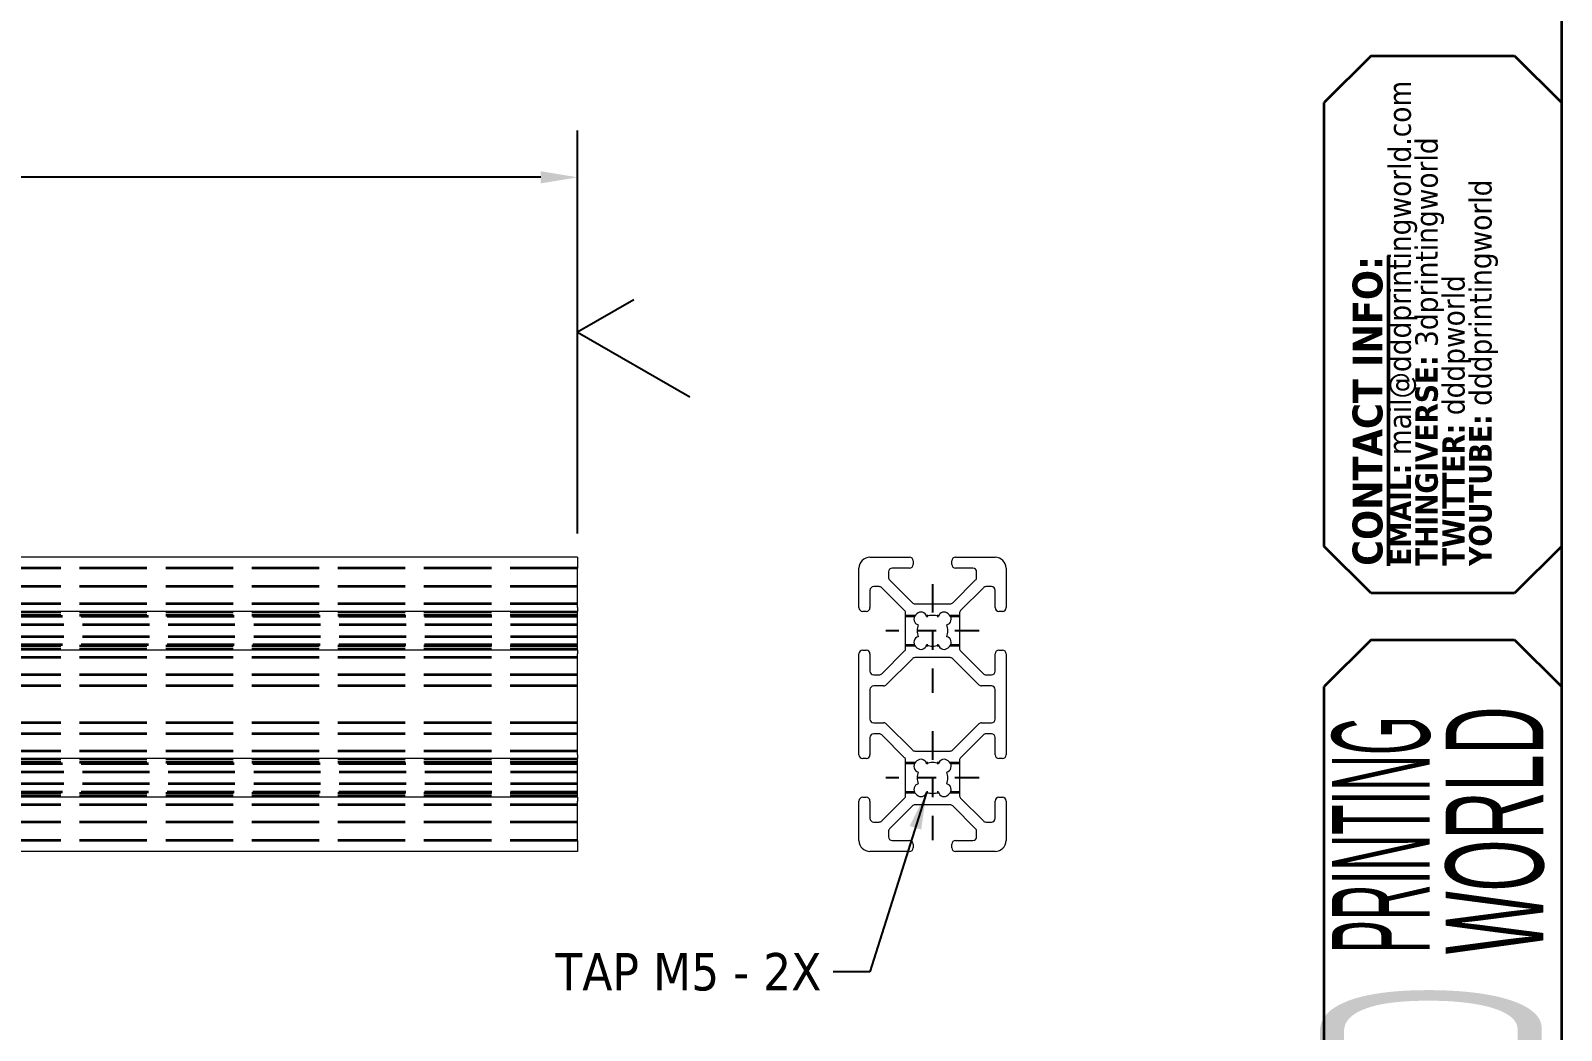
# Model space of a CAD drawing. Header units: inches. Extents: x 1 to 33.8, y 0.5 to 21.5.
# Drawn here: x 25.56 to 33.75, y 10.03 to 15.38 of the extents above; entities that cross this region are included whole.
import ezdxf

# ---------------------------------------------------------------- set-up
doc = ezdxf.new("R2010")
doc.units = ezdxf.units.IN
doc.header["$LTSCALE"] = 2
doc.header["$MEASUREMENT"] = 0
doc.linetypes.add('CHAIN', pattern=[0.7087, 0.4724, -0.0591, 0.1181, -0.0591])
doc.linetypes.add('DASHED', pattern=[0.2067, 0.1654, -0.0413])
doc.layers.get('0').update_dxf_attribs({"lineweight": 25})
for name, color, linetype, lineweight in [('Center Mark (ANSI)', 7, 'Continuous', 25), ('Dimension (ANSI)', 7, 'Continuous', 25), ('Symbol (ANSI)', 7, 'Continuous', 25), ('TITLE', 7, 'Continuous', 35), ('Title (ANSI)', 7, 'Continuous', 50), ('Visible (ANSI)', 7, 'Continuous', 18)]:
    doc.layers.add(name, color=color, linetype=linetype, lineweight=lineweight)
doc.layers.add('Hidden (ANSI)', color=9, linetype='DASHED', lineweight=35, true_color=0x808080)
doc.styles.add('Note Text (ANSI)', font='tahoma.ttf')
doc.styles.add('Text Style133', font='tahoma.ttf', dxfattribs={"width": 0.9})
doc.styles.add('Text Style260', font='tahomabd.ttf', dxfattribs={"width": 0.9})
doc.styles.add('Text Style71', font='tahoma.ttf')
doc.dimstyles.new('Default (ANSI)$7', dxfattribs={"dimscale": 2, "dimtxt": 0.1, "dimasz": 0.098425, "dimexe": 0.125, "dimexo": 0.0625, "dimgap": 0.031496, "dimtad": 0, "dimtih": 1, "dimtoh": 1, "dimdec": 3, "dimrnd": 1e-08, "dimzin": 4, "dimdsep": 46, "dimtxsty": 'Note Text (ANSI)', "dimblk": 'CLOSED', "dimcen": 0.09, "dimdle": 0.393701, "dimclrd": 256, "dimclre": 256, "dimclrt": 256, "dimadec": 0, "dimazin": 1, "dimtfac": 1.2, "dimtofl": 0, "dimtmove": 0, "dimatfit": 3, "dimfxl": 0, "dimtolj": 1, "dimtzin": 4, "dimlwd": -1, "dimlwe": -1, "dimarcsym": 0})
doc.dimstyles.new('Default - mm [in] (ANSI)', dxfattribs={"dimscale": 2, "dimtxt": 0.1, "dimasz": 0.098425, "dimexe": 0.125, "dimexo": 0.063, "dimgap": 0.031496, "dimtad": 0, "dimtoh": 1, "dimlfac": 25.4, "dimrnd": 1e-08, "dimzin": 4, "dimdsep": 46, "dimtxsty": 'Note Text (ANSI)', "dimcen": 0.09, "dimdle": 0.393701, "dimclrd": 256, "dimclre": 256, "dimclrt": 256, "dimadec": 1, "dimazin": 1, "dimtfac": 1.2, "dimtofl": 0, "dimtmove": 0, "dimatfit": 3, "dimfxl": 0, "dimtolj": 1, "dimtzin": 4, "dimlwd": -1, "dimlwe": -1, "dimarcsym": 0})

# ---------------------------------------------------------------- blocks, each defined once
blk = doc.blocks.new('Borders B-Size')
at = {"layer": 'TITLE'}
blk.add_line((16.875, 10.625), (16.875, 0.375), dxfattribs=at)
blk = doc.blocks.new('Title Blocks 3DPW')
at = {"layer": 'TITLE'}
for p, q in [((16.1206, 7.6569), (15.9956, 7.5319)), ((16.1206, 7.6569), (16.5046, 7.6569)), ((16.5046, 7.6569), (16.6296, 7.5319)), ((15.9956, 6.3449), (15.9956, 7.5319)), ((16.1206, 6.2199), (15.9956, 6.3449)), ((16.6296, 6.3449), (16.5046, 6.2199)), ((16.5046, 6.2199), (16.1206, 6.2199)), ((16.1206, 6.0949), (15.9956, 5.9699)), ((16.1206, 6.0949), (16.5046, 6.0949)), ((16.5046, 6.0949), (16.6296, 5.9699)), ((15.9956, 3.974), (15.9956, 5.9699))]:
    blk.add_line(p, q, dxfattribs=at)
at = {"layer": 'TITLE', "color": 7, "style": 'Text Style133', "width": 0.9}
blk.add_attdef('PART_NUMBER_001', (16.5669, 3.0733), '', height=0.1, rotation=90, dxfattribs=at)
at = {"layer": 'TITLE', "color": 7, "style": 'Text Style71'}
blk.add_attdef('DESCRIPTION_001', (16.595, 0.3843), '', height=0.14, rotation=90, dxfattribs=at)
at = {"layer": 'Title (ANSI)', "insert": (16.0711, 6.2929), "char_height": 0.1, "width": 2.944852, "attachment_point": 1, "rotation": 90, "line_spacing_factor": 0.719413, "style": 'Note Text (ANSI)'}
blk.add_mtext('{\\fTahoma|b1|i0|c0|p34;\\H0.8x;\\LCONTACT INFO:\\H1.25x;\\P\\H0.6x;\\lEMAIL:\\fTahoma|b0|i0|c0|p34; mail@dddprintingworld.com\\H1.4679x; \\H0.68124x;\\P\\fTahoma|b1|i0|c0|p34;THINGIVERSE:\\fTahoma|b0|i0|c0|p34; 3dprintingworld\\fTahoma|b1|i0|c0|p34;\\H1.27973x;\\L \\H1.30236x;\\P\\H0.6x;\\lTWITTER:\\fTahoma|b0|i0|c0|p34; dddpworld\\H1.27205x; \\H0.78613x;\\P\\fTahoma|b1|i0|c0|p34;YOUTUBE:\\fTahoma|b0|i0|c0|p34; dddprintingworld\\H1.27174x; }', dxfattribs=at)
at = {"layer": 'Title (ANSI)', "color": 156, "true_color": 0x07467a, "attachment_point": 1, "rotation": 90, "style": 'Note Text (ANSI)'}
for s, insert, char_height, width in [('\\fRavie|b0|i0;\\W0.51;\\H0.2610;WORLD', (16.3203, 5.2541), 0.261, 2.760656), ('\\fRavie|b0|i0;\\W0.38;\\H0.2610;PRINTING', (16.0164, 5.2566), 0.261, 3.840913), ('\\fRavie|b0|i0;\\W0.38;\\H0.5930;3D', (15.9838, 4.7871), 0.593, 3.143674)]:
    blk.add_mtext(s, dxfattribs=dict(at, insert=insert, char_height=char_height, width=width))
at = {"layer": 'Title (ANSI)', "color": 7, "style": 'Text Style260', "width": 0.9}
blk.add_attdef('CUSTOMER_001', (16.2392, 0.3972), '', height=0.17, rotation=90, dxfattribs=at)
blk = doc.blocks.new('*D16')
at = {"layer": 'Defpoints', "color": 0, "transparency": 16777216}
for p in [(8.212, 14.5912), (8.212, 12.559), (28.4876, 12.559)]:
    blk.add_point(p, dxfattribs=at)
at = {"layer": 'Dimension (ANSI)', "transparency": 16777216}
for p, q in [((8.212, 12.685), (8.212, 14.8412)), ((28.4876, 12.685), (28.4876, 14.8412)), ((8.4088, 14.5912), (16.197, 14.5912)), ((28.2907, 14.5912), (20.5025, 14.5912))]:
    blk.add_line(p, q, dxfattribs=at)
for points in [[(8.4088, 14.624), (8.4088, 14.5584), (8.212, 14.5912)], [(28.2907, 14.624), (28.2907, 14.5584), (28.4876, 14.5912)]]:
    blk.add_solid(points, dxfattribs=at)
at = {"layer": 'Dimension (ANSI)', "transparency": 16777216, "insert": (16.26, 14.7482), "char_height": 0.2, "attachment_point": 1, "style": 'Note Text (ANSI)'}
blk.add_mtext('\\A1;515.000{\\H0.24;±.200} {\\o\\l\\H0.24;[}20.276 in{\\H0.24;±.0 in}{\\o\\l\\H0.24;]}', dxfattribs=at)
blk = doc.blocks.new('Surface Texture Identifier12')
at = {"layer": 'Symbol (ANSI)'}
for p, q in [((14.3942, 6.9682), (14.2442, 6.8816)), ((14.2442, 6.8816), (14.5442, 6.7084))]:
    blk.add_line(p, q, dxfattribs=at)
blk = doc.blocks.new('_Closed')
at = {"color": 0, "linetype": 'ByBlock', "lineweight": -2}
for p, q in [((-1, 0.167), (0, 0)), ((-1, 0.167), (-1, -0.167)), ((0, 0), (-1, -0.167)), ((0, 0), (-1, 0))]:
    blk.add_line(p, q, dxfattribs=at)

msp = doc.modelspace()

# ---------------------------------------------------------------- linework, layer by layer
at = {"layer": 'Center Mark (ANSI)', "linetype": 'CHAIN', "ltscale": 0.161697}
for p, q in [((30.386527, 12.415321), (30.386527, 11.832821)), ((30.386527, 11.62792), (30.386527, 11.04542))]:
    msp.add_line(p, q, dxfattribs=at)
at = {"layer": 'Center Mark (ANSI)', "linetype": 'CHAIN', "ltscale": 0.138781}
for p, q in [((30.636527, 12.165321), (30.136527, 12.165321)), ((30.636527, 11.37792), (30.136527, 11.37792))]:
    msp.add_line(p, q, dxfattribs=at)
at = {"layer": 'Hidden (ANSI)', "ltscale": 1.08991}
for p, q in [((28.487571, 12.499967), (8.21198, 12.499967)), ((28.487571, 12.401345), (8.21198, 12.401345)), ((28.487571, 12.309219), (8.21198, 12.309219)), ((28.487571, 12.265125), (8.21198, 12.265125)), ((28.487571, 12.247821), (8.21198, 12.247821)), ((28.487571, 12.082821), (8.21198, 12.082821)), ((28.487571, 12.065518), (8.21198, 12.065518)), ((28.487571, 12.021424), (8.21198, 12.021424)), ((28.487571, 11.929298), (8.21198, 11.929298)), ((28.487571, 11.870243), (8.21198, 11.870243)), ((28.487571, 11.672999), (8.21198, 11.672999)), ((28.487571, 11.613944), (8.21198, 11.613944)), ((28.487571, 11.521818), (8.21198, 11.521818)), ((28.487571, 11.477724), (8.21198, 11.477724)), ((28.487571, 11.46042), (8.21198, 11.46042)), ((28.487571, 11.29542), (8.21198, 11.29542)), ((28.487571, 11.278116), (8.21198, 11.278116)), ((28.487571, 11.234022), (8.21198, 11.234022)), ((28.487571, 11.141896), (8.21198, 11.141896)), ((28.487571, 11.043274), (8.21198, 11.043274))]:
    msp.add_line(p, q, dxfattribs=at)
at = {"layer": 'Hidden (ANSI)', "ltscale": 1.085396}
for p, q in [((28.487571, 12.241508), (10.98817, 12.241508)), ((28.487571, 12.089135), (10.98817, 12.089135)), ((28.487571, 11.454106), (10.98817, 11.454106)), ((28.487571, 11.301734), (10.98817, 11.301734))]:
    msp.add_line(p, q, dxfattribs=at)
at = {"layer": 'Hidden (ANSI)', "ltscale": 0.046726}
for p, q in [((30.291798, 12.244062), (30.242629, 12.244062)), ((30.530424, 12.244062), (30.481256, 12.244062)), ((30.291798, 12.086581), (30.242629, 12.086581)), ((30.530424, 12.086581), (30.481256, 12.086581)), ((30.291798, 11.45666), (30.242629, 11.45666)), ((30.530424, 11.45666), (30.481256, 11.45666)), ((30.291798, 11.29918), (30.242629, 11.29918)), ((30.530424, 11.29918), (30.481256, 11.29918))]:
    msp.add_line(p, q, dxfattribs=at)
at = {"layer": 'Hidden (ANSI)', "ltscale": 0.007303}
for p, q in [((30.361905, 12.244062), (30.354131, 12.244062)), ((30.418922, 12.244062), (30.411149, 12.244062)), ((30.361905, 12.086581), (30.354131, 12.086581)), ((30.418922, 12.086581), (30.411149, 12.086581)), ((30.361905, 11.45666), (30.354131, 11.45666)), ((30.418922, 11.45666), (30.411149, 11.45666)), ((30.361905, 11.29918), (30.354131, 11.29918)), ((30.418922, 11.29918), (30.411149, 11.29918))]:
    msp.add_line(p, q, dxfattribs=at)
at = {"layer": 'Hidden (ANSI)', "ltscale": 1.082157}
for p, q in [((28.487571, 12.196974), (11.040377, 12.196974)), ((28.487571, 12.133669), (11.040377, 12.133669)), ((28.487571, 11.409573), (11.040377, 11.409573)), ((28.487571, 11.346267), (11.040377, 11.346267))]:
    msp.add_line(p, q, dxfattribs=at)
at = {"layer": 'Visible (ANSI)'}
for p, q in [((28.487571, 12.559022), (8.21198, 12.559022)), ((28.487571, 12.559022), (28.487571, 12.499967)), ((30.051881, 12.559022), (30.262983, 12.559022)), ((30.282983, 12.539022), (30.282983, 12.519967)), ((30.49007, 12.519967), (30.49007, 12.539022)), ((30.51007, 12.559022), (30.721172, 12.559022)), ((28.487571, 12.288865), (28.487571, 12.499967)), ((29.992826, 12.288865), (29.992826, 12.499967)), ((30.150503, 12.479967), (30.150503, 12.451388)), ((30.262983, 12.499967), (30.170503, 12.499967)), ((30.60255, 12.499967), (30.51007, 12.499967)), ((30.62255, 12.451388), (30.62255, 12.479967)), ((30.780227, 12.499967), (30.780227, 12.288865)), ((30.051881, 12.381345), (30.051881, 12.288865)), ((30.10046, 12.401345), (30.071881, 12.401345)), ((30.236771, 12.273319), (30.114603, 12.395487)), ((30.156361, 12.437245), (30.278529, 12.315077)), ((30.494524, 12.315077), (30.616692, 12.437245)), ((30.658451, 12.395487), (30.536282, 12.273319)), ((30.701172, 12.401345), (30.672593, 12.401345)), ((30.721172, 12.288865), (30.721172, 12.381345)), ((28.487571, 12.288865), (28.487571, 12.268865)), ((30.292672, 12.309219), (30.480382, 12.309219)), ((28.487571, 12.268865), (8.21198, 12.268865)), ((28.487571, 12.259177), (28.487571, 12.268865)), ((28.487571, 12.071466), (28.487571, 12.259177)), ((30.031881, 12.268865), (30.012826, 12.268865)), ((30.242629, 12.071466), (30.242629, 12.259177)), ((30.302869, 12.25605), (30.295798, 12.248979)), ((30.477255, 12.248979), (30.470184, 12.25605)), ((30.530424, 12.259177), (30.530424, 12.071466)), ((30.760227, 12.268865), (30.741172, 12.268865)), ((28.487571, 12.061778), (8.21198, 12.061778)), ((28.487571, 12.061778), (28.487571, 12.071466)), ((28.487571, 12.061778), (28.487571, 12.041778)), ((28.487571, 11.501463), (28.487571, 12.041778)), ((29.992826, 11.501463), (29.992826, 12.041778)), ((30.012826, 12.061778), (30.031881, 12.061778)), ((30.051881, 12.041778), (30.051881, 11.949298)), ((30.114603, 11.935156), (30.236771, 12.057324)), ((30.295798, 12.081664), (30.302869, 12.074593)), ((30.470184, 12.074593), (30.477255, 12.081664)), ((30.536282, 12.057324), (30.658451, 11.935156)), ((30.721172, 11.949298), (30.721172, 12.041778)), ((30.741172, 12.061778), (30.760227, 12.061778)), ((30.780227, 12.041778), (30.780227, 11.501463)), ((30.278529, 12.015566), (30.139064, 11.876101)), ((30.480382, 12.021424), (30.292672, 12.021424)), ((30.633989, 11.876101), (30.494524, 12.015566)), ((30.071881, 11.929298), (30.10046, 11.929298)), ((30.672593, 11.929298), (30.701172, 11.929298)), ((30.051881, 11.850243), (30.051881, 11.692999)), ((30.124922, 11.870243), (30.071881, 11.870243)), ((30.701172, 11.870243), (30.648131, 11.870243)), ((30.721172, 11.692999), (30.721172, 11.850243)), ((30.071881, 11.672999), (30.124922, 11.672999)), ((30.139064, 11.667141), (30.278529, 11.527675)), ((30.494524, 11.527675), (30.633989, 11.667141)), ((30.648131, 11.672999), (30.701172, 11.672999)), ((30.051881, 11.593944), (30.051881, 11.501463)), ((30.10046, 11.613944), (30.071881, 11.613944)), ((30.236771, 11.485917), (30.114603, 11.608086)), ((30.658451, 11.608086), (30.536282, 11.485917)), ((30.701172, 11.613944), (30.672593, 11.613944)), ((30.721172, 11.501463), (30.721172, 11.593944)), ((28.487571, 11.481463), (8.21198, 11.481463)), ((28.487571, 11.501463), (28.487571, 11.481463)), ((28.487571, 11.471775), (28.487571, 11.481463)), ((28.487571, 11.284065), (28.487571, 11.471775)), ((30.031881, 11.481463), (30.012826, 11.481463)), ((30.242629, 11.284065), (30.242629, 11.471775)), ((30.292672, 11.521818), (30.480382, 11.521818)), ((30.302869, 11.468648), (30.295798, 11.461577)), ((30.477255, 11.461577), (30.470184, 11.468648)), ((30.530424, 11.471775), (30.530424, 11.284065)), ((30.760227, 11.481463), (30.741172, 11.481463)), ((28.487571, 11.274377), (8.21198, 11.274377)), ((28.487571, 11.274377), (28.487571, 11.284065)), ((28.487571, 11.274377), (28.487571, 11.254377)), ((28.487571, 11.043274), (28.487571, 11.254377)), ((29.992826, 11.043274), (29.992826, 11.254377)), ((30.012826, 11.274377), (30.031881, 11.274377)), ((30.051881, 11.254377), (30.051881, 11.161896)), ((30.114603, 11.147754), (30.236771, 11.269923)), ((30.278529, 11.228164), (30.156361, 11.105996)), ((30.480382, 11.234022), (30.292672, 11.234022)), ((30.295798, 11.294262), (30.302869, 11.287191)), ((30.470184, 11.287191), (30.477255, 11.294262)), ((30.616692, 11.105996), (30.494524, 11.228164)), ((30.536282, 11.269923), (30.658451, 11.147754)), ((30.721172, 11.161896), (30.721172, 11.254377)), ((30.741172, 11.274377), (30.760227, 11.274377)), ((30.780227, 11.254377), (30.780227, 11.043274)), ((30.071881, 11.141896), (30.10046, 11.141896)), ((30.672593, 11.141896), (30.701172, 11.141896)), ((30.150503, 11.091854), (30.150503, 11.063274)), ((30.62255, 11.063274), (30.62255, 11.091854)), ((28.487571, 10.984219), (8.21198, 10.984219)), ((28.487571, 11.043274), (28.487571, 10.984219)), ((30.262983, 10.984219), (30.051881, 10.984219)), ((30.170503, 11.043274), (30.262983, 11.043274)), ((30.282983, 11.023274), (30.282983, 11.004219)), ((30.49007, 11.004219), (30.49007, 11.023274)), ((30.51007, 11.043274), (30.60255, 11.043274)), ((30.721172, 10.984219), (30.51007, 10.984219))]:
    msp.add_line(p, q, dxfattribs=at)
for centre, radius, start, end in [((30.051881, 12.499967), 0.059055, 90, 180), ((30.262983, 12.539022), 0.02, 0, 90), ((30.51007, 12.539022), 0.02, 90, 180), ((30.721172, 12.499967), 0.059055, 0, 90), ((30.170503, 12.479967), 0.02, 90, 180), ((30.170503, 12.451388), 0.02, 180, 225), ((30.262983, 12.519967), 0.02, 270, 0), ((30.51007, 12.519967), 0.02, 180, 270), ((30.60255, 12.479967), 0.02, 0, 90), ((30.60255, 12.451388), 0.02, 315, 0), ((30.071881, 12.381345), 0.02, 90, 180), ((30.10046, 12.381345), 0.02, 45, 90), ((30.672593, 12.381345), 0.02, 90, 135), ((30.701172, 12.381345), 0.02, 0, 90), ((30.012826, 12.288865), 0.02, 180, 270), ((30.031881, 12.288865), 0.02, 270, 0), ((30.292672, 12.329219), 0.02, 225, 270), ((30.480382, 12.329219), 0.02, 270, 315), ((30.741172, 12.288865), 0.02, 180, 270), ((30.760227, 12.288865), 0.02, 270, 0), ((30.222629, 12.259177), 0.02, 0, 45), ((30.317707, 12.22707), 0.030984, 135, 256.2453695), ((30.324778, 12.234141), 0.030984, 13.7546305, 135), ((30.386527, 12.165321), 0.0825, 67.4389145, 112.5610855), ((30.448275, 12.234141), 0.030984, 45, 166.2453695), ((30.455346, 12.22707), 0.030984, 283.7546305, 45), ((30.550424, 12.259177), 0.02, 135, 180), ((30.317707, 12.103573), 0.030984, 103.7546305, 225), ((30.386527, 12.165321), 0.0825, 157.4389145, 202.5610855), ((30.386527, 12.165321), 0.0825, 337.4389145, 22.5610855), ((30.455346, 12.103573), 0.030984, 315, 76.2453695), ((30.012826, 12.041778), 0.02, 90, 180), ((30.031881, 12.041778), 0.02, 0, 90), ((30.222629, 12.071466), 0.02, 315, 0), ((30.324778, 12.096502), 0.030984, 225, 346.2453695), ((30.386527, 12.165321), 0.0825, 247.4389145, 292.5610855), ((30.448275, 12.096502), 0.030984, 193.7546305, 315), ((30.550424, 12.071466), 0.02, 180, 225), ((30.741172, 12.041778), 0.02, 90, 180), ((30.760227, 12.041778), 0.02, 0, 90), ((30.292672, 12.001424), 0.02, 90, 135), ((30.480382, 12.001424), 0.02, 45, 90), ((30.071881, 11.949298), 0.02, 180, 270), ((30.10046, 11.949298), 0.02, 270, 315), ((30.124922, 11.890243), 0.02, 270, 315), ((30.648131, 11.890243), 0.02, 225, 270), ((30.672593, 11.949298), 0.02, 225, 270), ((30.701172, 11.949298), 0.02, 270, 0), ((30.071881, 11.850243), 0.02, 90, 180), ((30.701172, 11.850243), 0.02, 0, 90), ((30.071881, 11.692999), 0.02, 180, 270), ((30.124922, 11.652999), 0.02, 45, 90), ((30.648131, 11.652999), 0.02, 90, 135), ((30.701172, 11.692999), 0.02, 270, 0), ((30.071881, 11.593944), 0.02, 90, 180), ((30.10046, 11.593944), 0.02, 45, 90), ((30.672593, 11.593944), 0.02, 90, 135), ((30.701172, 11.593944), 0.02, 0, 90), ((30.012826, 11.501463), 0.02, 180, 270), ((30.031881, 11.501463), 0.02, 270, 0), ((30.222629, 11.471775), 0.02, 0, 45), ((30.292672, 11.541818), 0.02, 225, 270), ((30.324778, 11.446739), 0.030984, 13.7546305, 135), ((30.448275, 11.446739), 0.030984, 45, 166.2453695), ((30.480382, 11.541818), 0.02, 270, 315), ((30.550424, 11.471775), 0.02, 135, 180), ((30.741172, 11.501463), 0.02, 180, 270), ((30.760227, 11.501463), 0.02, 270, 0), ((30.317707, 11.439668), 0.030984, 135, 256.2453695), ((30.386527, 11.37792), 0.0825, 157.4389145, 202.5610855), ((30.386527, 11.37792), 0.0825, 67.4389145, 112.5610855), ((30.455346, 11.439668), 0.030984, 283.7546305, 45), ((30.386527, 11.37792), 0.0825, 337.4389145, 22.5610855), ((30.317707, 11.316172), 0.030984, 103.7546305, 225), ((30.324778, 11.3091), 0.030984, 225, 346.2453695), ((30.386527, 11.37792), 0.0825, 247.4389145, 292.5610855), ((30.448275, 11.3091), 0.030984, 193.7546305, 315), ((30.455346, 11.316172), 0.030984, 315, 76.2453695), ((30.012826, 11.254377), 0.02, 90, 180), ((30.031881, 11.254377), 0.02, 0, 90), ((30.222629, 11.284065), 0.02, 315, 0), ((30.292672, 11.214022), 0.02, 90, 135), ((30.480382, 11.214022), 0.02, 45, 90), ((30.550424, 11.284065), 0.02, 180, 225), ((30.741172, 11.254377), 0.02, 90, 180), ((30.760227, 11.254377), 0.02, 0, 90), ((30.071881, 11.161896), 0.02, 180, 270), ((30.10046, 11.161896), 0.02, 270, 315), ((30.672593, 11.161896), 0.02, 225, 270), ((30.701172, 11.161896), 0.02, 270, 0), ((30.170503, 11.091854), 0.02, 135, 180), ((30.170503, 11.063274), 0.02, 180, 270), ((30.60255, 11.063274), 0.02, 270, 0), ((30.60255, 11.091854), 0.02, 0, 45), ((30.051881, 11.043274), 0.059055, 180, 270), ((30.262983, 11.023274), 0.02, 0, 90), ((30.262983, 11.004219), 0.02, 270, 0), ((30.51007, 11.023274), 0.02, 90, 180), ((30.51007, 11.004219), 0.02, 180, 270), ((30.721172, 11.043274), 0.059055, 270, 0)]:
    msp.add_arc(centre, radius, start, end, dxfattribs=at)

# ---------------------------------------------------------------- block references
at = {"xscale": 2, "yscale": 2, "zscale": 2}
for name, p in [('Borders B-Size', (0, 0)), ('Title Blocks 3DPW', (0.490799, -0.073018))]:
    msp.add_blockref(name, p, dxfattribs=at)
at = {"layer": 'Symbol (ANSI)', "xscale": 2, "yscale": 2, "zscale": 2}
msp.add_blockref('Surface Texture Identifier12', (0, 0), dxfattribs=at)

# ---------------------------------------------------------------- texts
at = {"layer": 'Symbol (ANSI)', "insert": (29.792167, 10.441263), "char_height": 0.20000001, "width": 1.5066451, "attachment_point": 3, "style": 'Note Text (ANSI)'}
msp.add_mtext('\\fTahoma|b0|i0;TAP M5 - 2X', dxfattribs=at)

# ---------------------------------------------------------------- dimensions: what is measured, and where the dimension line sits
at = {"layer": 'Dimension (ANSI)'}
dim = msp.add_linear_dim(base=(8.21198, 14.591183), p1=(28.487571, 12.559022), p2=(8.21198, 12.559022), angle=180, dimstyle='Default - mm [in] (ANSI)', override={"dimgap": 0.031496, "dimtoh": 0, "dimdec": 3, "dimlfac": 25.4, "dimtol": 1, "dimlim": 0, "dimtp": 0.2, "dimtm": 0.2, "dimtdec": 3, "dimatfit": 1}, dxfattribs=at)
dim.commit()
dim.dimension.update_dxf_attribs({"geometry": '*D16', "text_midpoint": (18.349775, 14.591183), "dimtype": 160})

# ---------------------------------------------------------------- leaders
at = {"layer": 'Symbol (ANSI)', "annotation_type": 0, "has_hookline": 1, "hookline_direction": 1, "text_width": 1.505977}
msp.add_leader([(30.354131, 11.29918), (30.05201, 10.341263), (29.85516, 10.341263)], dimstyle='Default (ANSI)$7', override={"dimtad": 0}, dxfattribs=at)

doc.saveas('drawing.dxf')
